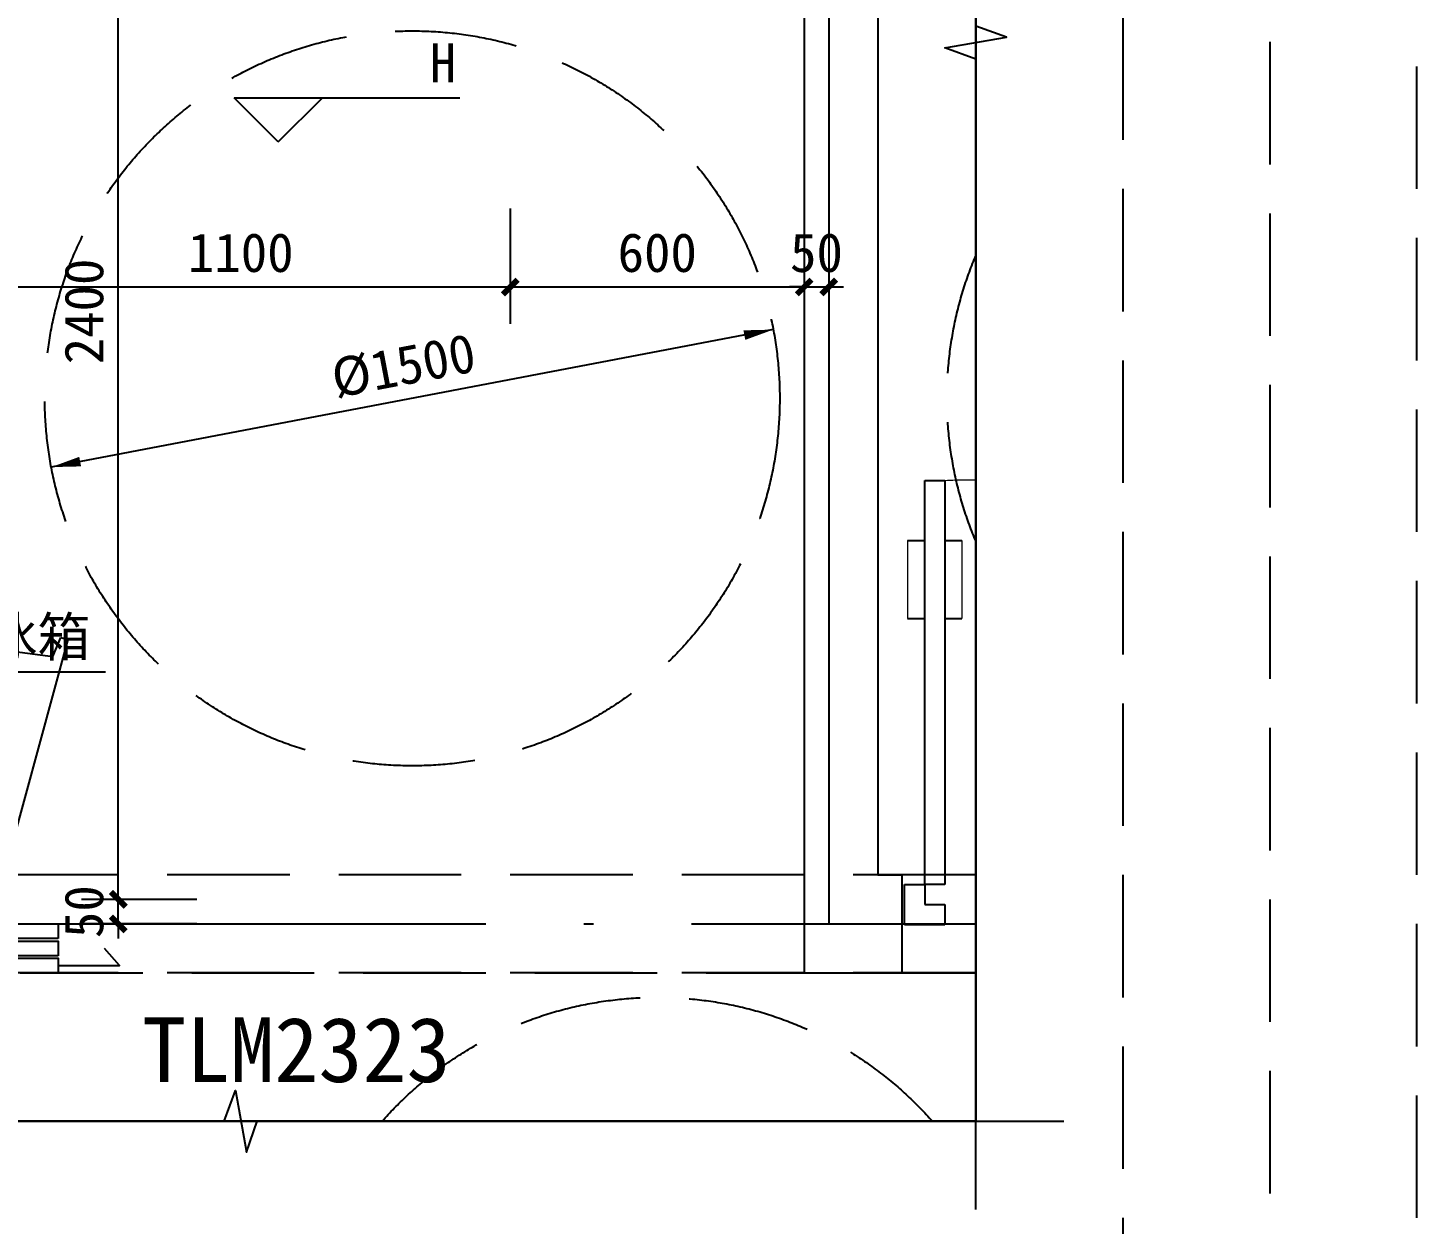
# Model space of a CAD drawing. Header units: millimetres. Extents: x -15 to 66915, y -15 to 18798.
# Drawn here: x 17700 to 20545, y 2686 to 5128 of the extents above; entities that cross this region are included whole.
import ezdxf
from ezdxf.xclip import XClip

# ---------------------------------------------------------------- set-up
doc = ezdxf.new("R2010")
doc.units = ezdxf.units.MM
doc.header["$LTSCALE"] = 1000
doc.header["$XCLIPFRAME"] = 2
for name, pattern in [('125-墙体-无障碍$0$DASH', [0.35, 0.25, -0.1]), ('3#-轴线$0$DOTE', [2.42, 2, -0.2, 0.02, -0.2]), ('5#-轴线$0$DOTE', [2.42, 2, -0.2, 0.02, -0.2]), ('DASH', [0.35, 0.25, -0.1])]:
    doc.linetypes.add(name, pattern=pattern)
doc.layers.get('Defpoints').update_dxf_attribs({"color": 4, "linetype": 'DASH'})
for name, color, linetype in [('125-墙体-无障碍$0$140-墙体$0$A-WALL-CONC', 9, 'Continuous'), ('125-墙体-无障碍$0$A-DOOR', 51, 'Continuous'), ('125-墙体-无障碍$0$A-FLOR-OVHD', 171, '125-墙体-无障碍$0$DASH'), ('125-墙体-无障碍$0$A-FLOR-SPCL', 225, 'Continuous'), ('125-墙体-无障碍$0$A-WALL-BLOK', 131, 'Continuous'), ('125-墙体-无障碍$0$A-WALL-CONC', 9, 'Continuous'), ('140-墙体$0$A-COLU-CONC-HATC', 204, 'Continuous'), ('140-墙体$0$A-WALL-CONC', 9, 'Continuous'), ('160-J-MC$0$A-DOOR', 51, 'Continuous'), ('3#-轴线$0$A-ANNO-DOTE', 10, '3#-轴线$0$DOTE'), ('5#-轴线$0$A-ANNO-DOTE', 10, '5#-轴线$0$DOTE'), ('厨卫大样-无障碍$0$A-ANNO-DIM-SYMB', 3, 'Continuous'), ('厨卫大样-无障碍$0$A-ANNO-ELEV', 3, 'Continuous'), ('厨卫大样-无障碍$0$A-ANNO-IDEN', 3, 'Continuous'), ('厨卫大样-无障碍$0$A-ANNO-TEXT', 7, 'Continuous')]:
    doc.layers.add(name, color=color, linetype=linetype)
doc.styles.add('125-墙体-无障碍$0$_TCH_DIM_T3', font='')
doc.styles.add('125-墙体-无障碍$0$单元-己庚辛$0$C_卫生间_1#$0$WC_4#$0$1F-2#core$0$1F-2#core$0$Standard', font='gbenor.shx', dxfattribs={"bigfont": 'gbcbig.shx'})
doc.styles.add('厨卫大样-无障碍$0$_TCH_DIM', font='')
doc.styles.add('厨卫大样-无障碍$0$_TCH_DIM_T3', font='')
doc.styles.add('厨卫大样-无障碍$0$Standard', font='')
doc.styles.get('125-墙体-无障碍$0$_TCH_DIM_T3').set_extended_font_data('SimSun')
doc.styles.get('厨卫大样-无障碍$0$_TCH_DIM').set_extended_font_data('SimSun')
doc.styles.get('厨卫大样-无障碍$0$_TCH_DIM_T3').set_extended_font_data('SimSun')
doc.styles.get('厨卫大样-无障碍$0$Standard').set_extended_font_data('SimSun')
doc.dimstyles.new('125-墙体-无障碍$0$_TCH_ARCH&&30', dxfattribs={"dimtxt": 79.303797, "dimasz": 30, "dimexe": 75, "dimexo": 90, "dimgap": 30, "dimtad": 1, "dimdec": 0, "dimzin": 0, "dimdsep": 46, "dimtxsty": '125-墙体-无障碍$0$_TCH_DIM_T3', "dimblk": '125-墙体-无障碍$0$_ArchTick', "dimcen": 0.09, "dimclrt": 7, "dimazin": 2, "dimtfac": 1, "dimtdec": 0, "dimtix": 1, "dimtmove": 2, "dimatfit": 3, "dimfxl": 100, "dimtolj": 1, "dimtzin": 0, "dimarcsym": 0})
doc.dimstyles.new('厨卫大样-无障碍$0$_TCH_ARCH&&30', dxfattribs={"dimtxt": 79.303797, "dimasz": 30, "dimexe": 75, "dimexo": 90, "dimgap": 30, "dimtad": 1, "dimdec": 0, "dimzin": 0, "dimdsep": 46, "dimtxsty": '厨卫大样-无障碍$0$_TCH_DIM_T3', "dimblk": '厨卫大样-无障碍$0$_ArchTick', "dimcen": 0.09, "dimclrt": 7, "dimazin": 2, "dimtfac": 1, "dimtdec": 0, "dimtix": 1, "dimtmove": 2, "dimatfit": 3, "dimfxl": 100, "dimtolj": 1, "dimtzin": 0, "dimarcsym": 0})

# ---------------------------------------------------------------- blocks, each defined once
blk = doc.blocks.new('140-墙体')
at = {"layer": '140-墙体$0$A-COLU-CONC-HATC'}
for points in [[(-3800, 3200), (-3800, 100), (-3700, 33.3), (-3600, 100), (-3600, 3200)], [(-4350, -100), (-3700, -100), (-3700, 33.3), (-3800, 100), (-4350, 100)], [(-3700, 33.3), (-3700, -100), (-3000, -100), (-3000, 100), (-3600, 100)]]:
    blk.add_hatch(color=256, dxfattribs=at).paths.add_polyline_path(points)
at = {"layer": '140-墙体$0$A-WALL-CONC'}
for p, q in [((-3800, 3200), (-3800, 100)), ((-3600, 3200), (-3600, 100)), ((-4350, 100), (-3800, 100)), ((-4350, 100), (-4350, -100)), ((-3600, 100), (-3000, 100)), ((-3000, 100), (-3000, -100)), ((-4350, -100), (-3700, -100)), ((-3700, -100), (-3000, -100))]:
    blk.add_line(p, q, dxfattribs=at)
blk = doc.blocks.new('140-家具-标', base_point=(48250, 37750.5))
at = {"layer": 'Defpoints'}
blk.add_lwpolyline([(52050, 37750.5), (56700, 37750.5), (56700, 45550.5), (52050, 45550.5)], close=True, dxfattribs=at)
blk = doc.blocks.new('1#2#楼$0$BGTVF')
ref = blk.add_blockref('140-墙体', (8550, -11200))
XClip(ref).set_block_clipping_path([(-12550, 3900.0000000001), (-9750, 3900.0000000001), (-9750, 11800.0000000001), (400.0000000001, 11800.0000000001), (400.0000000001, -2099.9999999999), (-12549.9999999999, -2100.0000000001)])
at = {"xscale": -1}
blk.add_blockref('140-家具-标', (8550, -11100), dxfattribs=at)
blk = doc.blocks.new('160-J-MC$0$$WINLIB2D$00000001')
at = {"color": 0}
for points in [[(-0.5, 0.5), (0.5, 0.5)], [(0.5, 0.16667), (-0.5, 0.16667)], [(0.5, -0.16667), (-0.5, -0.16667)], [(-0.5, -0.5), (0.5, -0.5)]]:
    blk.add_lwpolyline(points, dxfattribs=at)
blk = doc.blocks.new('160-J-MC')
at = {"layer": '160-J-MC$0$A-DOOR', "xscale": 3300, "yscale": -320, "zscale": 320, "rotation": 180}
blk.add_blockref('160-J-MC$0$$WINLIB2D$00000001', (-7150, -60), dxfattribs=at)
blk = doc.blocks.new('160-家具-标', base_point=(73350, 11050.5))
at = {"layer": 'Defpoints'}
blk.add_lwpolyline([(64300, 18950.5), (69550, 18950.5), (69550, 11050.5), (64000, 11050.5), (64000, 15900.5), (64300, 15900.5)], close=True, dxfattribs=at)
blk = doc.blocks.new('1#2#楼$0$GTFBGF')
ref = blk.add_blockref('160-J-MC', (-9250, -11300), dxfattribs=dict(xscale=-1))
XClip(ref).set_block_clipping_path([(-13249.9999999999, 5349.9999999999), (-10450, 5349.9999999999), (-10450, 11800), (900, 11800), (900, -2100), (-13249.9999999998, -2100.0000000002)])
at = {"xscale": -1}
blk.add_blockref('160-家具-标', (-9150, -11200), dxfattribs=at)
blk = doc.blocks.new('1#2#楼')
ref = blk.add_blockref('1#2#楼$0$BGTVF', (14050, 15065.1))
XClip(ref).set_block_clipping_path([(-400, -3600), (2650.0000000001, 750.005130654)])
ref = blk.add_blockref('1#2#楼$0$GTFBGF', (21330, 15062.7))
XClip(ref).set_block_clipping_path([(-2949.9999658207, -3599.9999999722), (499.9999816445, 750.0044523256)])
blk = doc.blocks.new('3#-轴线')
at = {"layer": '3#-轴线$0$A-ANNO-DOTE'}
blk.add_lwpolyline([(-3000, -3200), (45757.3, -3200)], dxfattribs=at)
blk = doc.blocks.new('3#~5#楼$0$bghtrb')
blk.add_blockref('3#-轴线', (-21700, 0))
blk = doc.blocks.new('3#~5#楼')
ref = blk.add_blockref('3#~5#楼$0$bghtrb', (19579.4, 6498.9), dxfattribs=dict(xscale=-1))
XClip(ref).set_block_clipping_path([(13900, -3600), (17100, 800)])
ref = blk.add_blockref('3#~5#楼$0$bghtrb', (15481.6, 6498.9), dxfattribs=dict(xscale=-1))
XClip(ref).set_block_clipping_path([(2500.0000000895, -3602.7483048041), (5599.9999999934, 800)])
blk = doc.blocks.new('125-墙体-无障碍$0$22211')
at = {"layer": '125-墙体-无障碍$0$A-FLOR-SPCL'}
for p, q in [((710938.8, 87846.5), (710295.3, 87846.5)), ((710295.3, 87846.5), (710295.3, 86980.1)), ((710359.5, 87264.5), (710359.5, 87846.5)), ((711092.3, 87283.8), (710938.8, 87846.5)), ((710938.8, 86980.1), (710938.8, 87846.5)), ((710938.8, 87427.9), (710968.4, 87306)), ((710968.4, 87306), (711061.5, 87318.1)), ((711061.5, 87318.1), (711078, 87279.9)), ((711078, 87279.9), (711092.3, 87283.8)), ((710938.8, 87264.5), (710295.3, 87264.5)), ((710359.5, 86980.1), (710359.5, 87264.5)), ((710295.3, 86980.1), (710938.8, 86980.1))]:
    blk.add_line(p, q, dxfattribs=at)
blk = doc.blocks.new('125-墙体-无障碍$0$_ArchTick')
at = {"color": 0, "linetype": 'ByBlock', "const_width": 0.4}
blk.add_lwpolyline([(-0.5, -0.5), (0.5, 0.5)], dxfattribs=at)
blk = doc.blocks.new('*D1330')
at = {"layer": 'Defpoints', "color": 0, "linetype": 'Continuous', "lineweight": -2, "transparency": 16777216}
for p, q in [((4050, -1740), (4050, -1975)), ((5150, -1740), (5150, -1975)), ((4050, -1900), (5150, -1900))]:
    blk.add_line(p, q, dxfattribs=at)
at = {"layer": 'Defpoints', "color": 0, "linetype": 'Continuous', "transparency": 16777216}
for p in [(4050, -1650), (5150, -1650), (5150, -1900)]:
    blk.add_point(p, dxfattribs=at)
at = {"layer": 'Defpoints', "color": 0, "linetype": 'Continuous', "lineweight": -2, "transparency": 16777216, "xscale": 30, "yscale": 30, "zscale": 30, "rotation": 180}
blk.add_blockref('125-墙体-无障碍$0$_ArchTick', (4050, -1900), dxfattribs=at)
at = {"layer": 'Defpoints', "color": 0, "linetype": 'Continuous', "lineweight": -2, "transparency": 16777216, "xscale": 30, "yscale": 30, "zscale": 30}
blk.add_blockref('125-墙体-无障碍$0$_ArchTick', (5150, -1900), dxfattribs=at)
at = {"layer": 'Defpoints', "color": 7, "linetype": 'Continuous', "transparency": 16777216, "insert": (4600, -1830.3), "char_height": 79.3, "attachment_point": 5, "style": '125-墙体-无障碍$0$_TCH_DIM_T3'}
blk.add_mtext('\\A1;1100', dxfattribs=at)
blk = doc.blocks.new('*D1331')
at = {"layer": 'Defpoints', "color": 0, "linetype": 'Continuous', "lineweight": -2, "transparency": 16777216}
for p, q in [((5150, -1740), (5150, -1975)), ((5750, -1740), (5750, -1975)), ((5150, -1900), (5750, -1900))]:
    blk.add_line(p, q, dxfattribs=at)
at = {"layer": 'Defpoints', "color": 0, "linetype": 'Continuous', "transparency": 16777216}
for p in [(5150, -1650), (5750, -1650), (5750, -1900)]:
    blk.add_point(p, dxfattribs=at)
at = {"layer": 'Defpoints', "color": 0, "linetype": 'Continuous', "lineweight": -2, "transparency": 16777216, "xscale": 30, "yscale": 30, "zscale": 30, "rotation": 180}
blk.add_blockref('125-墙体-无障碍$0$_ArchTick', (5150, -1900), dxfattribs=at)
at = {"layer": 'Defpoints', "color": 0, "linetype": 'Continuous', "lineweight": -2, "transparency": 16777216, "xscale": 30, "yscale": 30, "zscale": 30}
blk.add_blockref('125-墙体-无障碍$0$_ArchTick', (5750, -1900), dxfattribs=at)
at = {"layer": 'Defpoints', "color": 7, "linetype": 'Continuous', "transparency": 16777216, "insert": (5450, -1830.3), "char_height": 79.3, "attachment_point": 5, "style": '125-墙体-无障碍$0$_TCH_DIM_T3'}
blk.add_mtext('\\A1;600', dxfattribs=at)
blk = doc.blocks.new('*D1332')
at = {"layer": 'Defpoints', "color": 0, "linetype": 'Continuous', "lineweight": -2, "transparency": 16777216}
for p, q in [((5750, -1740), (5750, -1975)), ((5800, -1740), (5800, -1975)), ((5750, -1900), (5720, -1900)), ((5750, -1900), (5800, -1900)), ((5800, -1900), (5830, -1900))]:
    blk.add_line(p, q, dxfattribs=at)
at = {"layer": 'Defpoints', "color": 0, "linetype": 'Continuous', "transparency": 16777216}
for p in [(5750, -1650), (5800, -1650), (5800, -1900)]:
    blk.add_point(p, dxfattribs=at)
at = {"layer": 'Defpoints', "color": 0, "linetype": 'Continuous', "lineweight": -2, "transparency": 16777216, "xscale": 30, "yscale": 30, "zscale": 30}
blk.add_blockref('125-墙体-无障碍$0$_ArchTick', (5750, -1900), dxfattribs=at)
at = {"layer": 'Defpoints', "color": 0, "linetype": 'Continuous', "lineweight": -2, "transparency": 16777216, "xscale": 30, "yscale": 30, "zscale": 30, "rotation": 180}
blk.add_blockref('125-墙体-无障碍$0$_ArchTick', (5800, -1900), dxfattribs=at)
at = {"layer": 'Defpoints', "color": 7, "linetype": 'Continuous', "transparency": 16777216, "insert": (5775, -1830.3), "char_height": 79.3, "attachment_point": 5, "style": '125-墙体-无障碍$0$_TCH_DIM_T3'}
blk.add_mtext('\\A1;50', dxfattribs=at)
blk = doc.blocks.new('*D1335')
at = {"layer": 'Defpoints', "color": 0, "linetype": 'Continuous', "lineweight": -2, "transparency": 16777216}
for p, q in [((4510, -750), (4275, -750)), ((4350, -3150), (4350, -750)), ((4510, -3150), (4275, -3150))]:
    blk.add_line(p, q, dxfattribs=at)
at = {"layer": 'Defpoints', "color": 0, "linetype": 'Continuous', "transparency": 16777216}
for p in [(4350, -750), (4600, -750), (4600, -3150)]:
    blk.add_point(p, dxfattribs=at)
at = {"layer": 'Defpoints', "color": 0, "linetype": 'Continuous', "lineweight": -2, "transparency": 16777216, "xscale": 30, "yscale": 30, "zscale": 30}
for p, rotation in [((4350, -750), 90), ((4350, -3150), 270)]:
    blk.add_blockref('125-墙体-无障碍$0$_ArchTick', p, dxfattribs=dict(at, rotation=rotation))
at = {"layer": 'Defpoints', "color": 7, "linetype": 'Continuous', "transparency": 16777216, "insert": (4280.3, -1950), "char_height": 79.3, "attachment_point": 5, "rotation": 90, "style": '125-墙体-无障碍$0$_TCH_DIM_T3'}
blk.add_mtext('\\A1;2400', dxfattribs=at)
blk = doc.blocks.new('*D1336')
at = {"layer": 'Defpoints', "color": 0, "linetype": 'Continuous', "lineweight": -2, "transparency": 16777216}
for p, q in [((4350, -3150), (4350, -3120)), ((4510, -3150), (4275, -3150)), ((4350, -3200), (4350, -3150)), ((4510, -3200), (4275, -3200)), ((4350, -3200), (4350, -3230))]:
    blk.add_line(p, q, dxfattribs=at)
at = {"layer": 'Defpoints', "color": 0, "linetype": 'Continuous', "transparency": 16777216}
for p in [(4350, -3150), (4600, -3150), (4600, -3200)]:
    blk.add_point(p, dxfattribs=at)
at = {"layer": 'Defpoints', "color": 0, "linetype": 'Continuous', "lineweight": -2, "transparency": 16777216, "xscale": 30, "yscale": 30, "zscale": 30}
for p, rotation in [((4350, -3150), 270), ((4350, -3200), 90)]:
    blk.add_blockref('125-墙体-无障碍$0$_ArchTick', p, dxfattribs=dict(at, rotation=rotation))
at = {"layer": 'Defpoints', "color": 7, "linetype": 'Continuous', "transparency": 16777216, "insert": (4280.3, -3175), "char_height": 79.3, "attachment_point": 5, "rotation": 90, "style": '125-墙体-无障碍$0$_TCH_DIM_T3'}
blk.add_mtext('\\A1;50', dxfattribs=at)
blk = doc.blocks.new('125-墙体-无障碍$0$A$C738E77EC')
at = {"layer": '125-墙体-无障碍$0$A-DOOR'}
for points in [[(-777.5, 70), (0, 70), (0, 100), (-777.5, 100)], [(-777.5, 35), (0, 35), (0, 65), (-777.5, 65)], [(-777.5, 0), (0, 0), (0, 30), (-777.5, 30)]]:
    blk.add_lwpolyline(points, close=True, dxfattribs=at)
blk.add_lwpolyline([(-777.5, 15), (-902.5, 15), (-871.9, 50)], dxfattribs=at)
blk = doc.blocks.new('125-墙体-无障碍$0$$DorLib2D$00000009')
for p, q in [((0.4129, 0.9053), (0.4129, 0.0807)), ((0.4541, 0.9053), (0.4129, 0.9053)), ((0.4541, 0.0807), (0.4541, 0.9053)), ((0.4129, 0.7822), (0.378, 0.7822)), ((0.489, 0.7822), (0.4541, 0.7822)), ((0.4129, 0.6235), (0.378, 0.6235)), ((0.489, 0.6235), (0.4541, 0.6235)), ((-0.4941, 0.0807), (-0.4529, 0.0807)), ((-0.4941, -0.0018), (-0.4941, 0.0807)), ((-0.4529, 0.0807), (-0.4529, 0.0395)), ((0.4129, 0.0807), (0.4541, 0.0807)), ((0.4953, 0.0807), (0.4541, 0.0807)), ((0.4541, 0.0807), (0.4541, 0.0395)), ((0.4953, -0.0018), (0.4953, 0.0807)), ((-0.4529, 0.0395), (-0.4117, 0.0395)), ((-0.4117, 0.0395), (-0.4117, -0.0018)), ((0.4541, 0.0395), (0.4129, 0.0395)), ((0.4129, 0.0395), (0.4129, -0.0018)), ((-0.4941, -0.0018), (-0.4941, -0.0018)), ((-0.4117, -0.0018), (-0.4941, -0.0018)), ((0.4129, -0.0018), (0.4953, -0.0018)), ((0.4953, -0.0018), (0.4953, -0.0018))]:
    blk.add_line(p, q)
at = {"lineweight": 13}
for p, q in [((0.378, 0.7822), (0.378, 0.6235)), ((0.489, 0.7822), (0.489, 0.6235))]:
    blk.add_line(p, q, dxfattribs=at)
blk.add_arc((0.3716, 0.0817), 0.8246, 87.134, 180.0717, dxfattribs=at)
blk = doc.blocks.new('5#-轴线')
at = {"layer": '5#-轴线$0$A-ANNO-DOTE'}
blk.add_lwpolyline([(-6700, -3200), (24100, -3200)], dxfattribs=at)
blk = doc.blocks.new('厨卫大样-无障碍$0$_ArchTick')
at = {"color": 0, "linetype": 'ByBlock', "const_width": 0.4}
blk.add_lwpolyline([(-0.5, -0.5), (0.5, 0.5)], dxfattribs=at)
blk = doc.blocks.new('*D1255')
at = {"layer": 'Defpoints', "color": 0, "transparency": 16777216}
for p in [(17584, 4848.9), (18684, 4848.9), (18684, 4598.9)]:
    blk.add_point(p, dxfattribs=at)
at = {"layer": '厨卫大样-无障碍$0$A-ANNO-IDEN', "color": 0, "lineweight": -2, "transparency": 16777216}
for p, q in [((17584, 4758.9), (17584, 4523.9)), ((18684, 4758.9), (18684, 4523.9)), ((17584, 4598.9), (18684, 4598.9))]:
    blk.add_line(p, q, dxfattribs=at)
at = {"layer": '厨卫大样-无障碍$0$A-ANNO-IDEN', "color": 0, "lineweight": -2, "transparency": 16777216, "xscale": 30, "yscale": 30, "zscale": 30, "rotation": 180}
blk.add_blockref('厨卫大样-无障碍$0$_ArchTick', (17584, 4598.9), dxfattribs=at)
at = {"layer": '厨卫大样-无障碍$0$A-ANNO-IDEN', "color": 0, "lineweight": -2, "transparency": 16777216, "xscale": 30, "yscale": 30, "zscale": 30}
blk.add_blockref('厨卫大样-无障碍$0$_ArchTick', (18684, 4598.9), dxfattribs=at)
at = {"layer": '厨卫大样-无障碍$0$A-ANNO-IDEN', "color": 7, "transparency": 16777216, "insert": (18134, 4668.5), "char_height": 79.3, "attachment_point": 5, "style": '厨卫大样-无障碍$0$_TCH_DIM_T3'}
blk.add_mtext('\\A1;1100', dxfattribs=at)
blk = doc.blocks.new('*D1256')
at = {"layer": 'Defpoints', "color": 0, "transparency": 16777216}
for p in [(18684, 4848.9), (19284, 4848.9), (19284, 4598.9)]:
    blk.add_point(p, dxfattribs=at)
at = {"layer": '厨卫大样-无障碍$0$A-ANNO-IDEN', "color": 0, "lineweight": -2, "transparency": 16777216}
for p, q in [((18684, 4758.9), (18684, 4523.9)), ((19284, 4758.9), (19284, 4523.9)), ((18684, 4598.9), (19284, 4598.9))]:
    blk.add_line(p, q, dxfattribs=at)
at = {"layer": '厨卫大样-无障碍$0$A-ANNO-IDEN', "color": 0, "lineweight": -2, "transparency": 16777216, "xscale": 30, "yscale": 30, "zscale": 30, "rotation": 180}
blk.add_blockref('厨卫大样-无障碍$0$_ArchTick', (18684, 4598.9), dxfattribs=at)
at = {"layer": '厨卫大样-无障碍$0$A-ANNO-IDEN', "color": 0, "lineweight": -2, "transparency": 16777216, "xscale": 30, "yscale": 30, "zscale": 30}
blk.add_blockref('厨卫大样-无障碍$0$_ArchTick', (19284, 4598.9), dxfattribs=at)
at = {"layer": '厨卫大样-无障碍$0$A-ANNO-IDEN', "color": 7, "transparency": 16777216, "insert": (18984, 4668.5), "char_height": 79.3, "attachment_point": 5, "style": '厨卫大样-无障碍$0$_TCH_DIM_T3'}
blk.add_mtext('\\A1;600', dxfattribs=at)
blk = doc.blocks.new('*D1257')
at = {"layer": 'Defpoints', "color": 0, "transparency": 16777216}
for p in [(19284, 4848.9), (19334, 4848.9), (19334, 4598.9)]:
    blk.add_point(p, dxfattribs=at)
at = {"layer": '厨卫大样-无障碍$0$A-ANNO-IDEN', "color": 0, "lineweight": -2, "transparency": 16777216}
for p, q in [((19284, 4758.9), (19284, 4523.9)), ((19334, 4758.9), (19334, 4523.9)), ((19284, 4598.9), (19254, 4598.9)), ((19284, 4598.9), (19334, 4598.9)), ((19334, 4598.9), (19364, 4598.9))]:
    blk.add_line(p, q, dxfattribs=at)
at = {"layer": '厨卫大样-无障碍$0$A-ANNO-IDEN', "color": 0, "lineweight": -2, "transparency": 16777216, "xscale": 30, "yscale": 30, "zscale": 30}
blk.add_blockref('厨卫大样-无障碍$0$_ArchTick', (19284, 4598.9), dxfattribs=at)
at = {"layer": '厨卫大样-无障碍$0$A-ANNO-IDEN', "color": 0, "lineweight": -2, "transparency": 16777216, "xscale": 30, "yscale": 30, "zscale": 30, "rotation": 180}
blk.add_blockref('厨卫大样-无障碍$0$_ArchTick', (19334, 4598.9), dxfattribs=at)
at = {"layer": '厨卫大样-无障碍$0$A-ANNO-IDEN', "color": 7, "transparency": 16777216, "insert": (19309, 4668.5), "char_height": 79.3, "attachment_point": 5, "style": '厨卫大样-无障碍$0$_TCH_DIM_T3'}
blk.add_mtext('\\A1;50', dxfattribs=at)
blk = doc.blocks.new('*D1260')
at = {"layer": 'Defpoints', "color": 0, "transparency": 16777216}
for p in [(17884, 5748.9), (18134, 5748.9), (18134, 3348.8)]:
    blk.add_point(p, dxfattribs=at)
at = {"layer": '厨卫大样-无障碍$0$A-ANNO-IDEN', "color": 0, "lineweight": -2, "transparency": 16777216}
for p, q in [((18044, 5748.9), (17809, 5748.9)), ((17884, 3348.8), (17884, 5748.9)), ((18044, 3348.8), (17809, 3348.8))]:
    blk.add_line(p, q, dxfattribs=at)
at = {"layer": '厨卫大样-无障碍$0$A-ANNO-IDEN', "color": 0, "lineweight": -2, "transparency": 16777216, "xscale": 30, "yscale": 30, "zscale": 30}
for p, rotation in [((17884, 5748.9), 90), ((17884, 3348.8), 270)]:
    blk.add_blockref('厨卫大样-无障碍$0$_ArchTick', p, dxfattribs=dict(at, rotation=rotation))
at = {"layer": '厨卫大样-无障碍$0$A-ANNO-IDEN', "color": 7, "transparency": 16777216, "insert": (17814.3, 4548.9), "char_height": 79.3, "attachment_point": 5, "rotation": 90, "style": '厨卫大样-无障碍$0$_TCH_DIM_T3'}
blk.add_mtext('\\A1;2400', dxfattribs=at)
blk = doc.blocks.new('*D1261')
at = {"layer": 'Defpoints', "color": 0, "transparency": 16777216}
for p in [(17884, 3348.8), (18134, 3348.8), (18134, 3298.9)]:
    blk.add_point(p, dxfattribs=at)
at = {"layer": '厨卫大样-无障碍$0$A-ANNO-IDEN', "color": 0, "lineweight": -2, "transparency": 16777216}
for p, q in [((17884, 3348.8), (17884, 3378.8)), ((18044, 3348.8), (17809, 3348.8)), ((17884, 3298.9), (17884, 3348.8)), ((18044, 3298.9), (17809, 3298.9)), ((17884, 3298.9), (17884, 3268.9))]:
    blk.add_line(p, q, dxfattribs=at)
at = {"layer": '厨卫大样-无障碍$0$A-ANNO-IDEN', "color": 0, "lineweight": -2, "transparency": 16777216, "xscale": 30, "yscale": 30, "zscale": 30}
for p, rotation in [((17884, 3348.8), 270), ((17884, 3298.9), 90)]:
    blk.add_blockref('厨卫大样-无障碍$0$_ArchTick', p, dxfattribs=dict(at, rotation=rotation))
at = {"layer": '厨卫大样-无障碍$0$A-ANNO-IDEN', "color": 7, "transparency": 16777216, "insert": (17814.3, 3323.9), "char_height": 79.3, "attachment_point": 5, "rotation": 90, "style": '厨卫大样-无障碍$0$_TCH_DIM_T3'}
blk.add_mtext('\\A1;50', dxfattribs=at)
blk = doc.blocks.new('125-墙体-无障碍$0$125-WZA')
at = {"layer": '125-墙体-无障碍$0$A-FLOR-SPCL'}
blk.add_lwpolyline([(3450, -3200), (3450, -550), (3800, -550), (3800, -150), (5450, -150), (5450, -450), (5750, -450), (5750, -3200)], dxfattribs=at)
at = {"layer": '125-墙体-无障碍$0$140-墙体$0$A-WALL-CONC', "xscale": -1, "rotation": 180}
blk.add_blockref('125-墙体-无障碍$0$22211', (-706845.3, 84664.1), dxfattribs=at)
at = {"layer": '125-墙体-无障碍$0$A-FLOR-SPCL', "style": '125-墙体-无障碍$0$单元-己庚辛$0$C_卫生间_1#$0$WC_4#$0$1F-2#core$0$1F-2#core$0$Standard', "width": 0.8, "flags": 9}
for tag, p in [('YSIZE', (2170.3, -6319.9, 0)), ('XSIZE', (2170.3, -6319.8, 0))]:
    blk.add_attdef(tag, p, '', height=0.356, rotation=90, dxfattribs=at)
at = {"layer": 'Defpoints', "linetype": 'Continuous'}
for p1, p2, distance, picture, middle in [((4600, -3150), (4600, -750), 250, '*D1335', (4280.3, -1950)), ((4050, -1650), (5150, -1650), -250, '*D1330', (4600, -1830.3)), ((5150, -1650), (5750, -1650), -250, '*D1331', (5450, -1830.3)), ((5750, -1650), (5800, -1650), -250, '*D1332', (5775, -1830.3)), ((4600, -3200), (4600, -3150), 250, '*D1336', (4280.3, -3175))]:
    dim = blk.add_aligned_dim(p1=p1, p2=p2, distance=distance, dimstyle='125-墙体-无障碍$0$_TCH_ARCH&&30', dxfattribs=at)
    dim.commit()
    dim.dimension.update_dxf_attribs({"geometry": picture, "text_midpoint": middle})
blk = doc.blocks.new('125-墙体-无障碍')
at = {"layer": '125-墙体-无障碍$0$A-FLOR-OVHD'}
for centre in [(4950, -2127.4), (6791.5, -2127.4), (5450, -4100)]:
    blk.add_circle(centre, 750, dxfattribs=at)
at = {"layer": '125-墙体-无障碍$0$A-WALL-BLOK'}
for p, q in [((5800, -100), (5800, -3200)), ((5900, -100), (5900, -3100)), ((5900, -3100), (5950, -3100)), ((5750, -3200), (5800, -3200)), ((5750, -3200), (5750, -3300)), ((5750, -3300), (5850, -3300)), ((5850, -3300), (5950, -3300))]:
    blk.add_line(p, q, dxfattribs=at)
at = {"layer": '125-墙体-无障碍$0$A-WALL-CONC'}
blk.add_line((5950, -3300), (5950, -3100), dxfattribs=at)
at = {"layer": 'Defpoints'}
for points in [[(3550, -11000), (10350, -11000), (10350, -7350), (9000, -7350.1), (9000, -6450), (4150, -6450), (4150, -3675), (6500, -3675), (6500, -5375), (7650, -5375), (7650, -3300), (3300, -3300), (3300, -100), (100, -100), (100, -3100), (100, -4900), (3550, -4900)], [(2250, -3300), (6950, -3300), (6950, -3100), (2250, -3100)]]:
    blk.add_lwpolyline(points, close=True, dxfattribs=at)
blk.add_blockref('125-墙体-无障碍$0$125-WZA', (0, 0))
at = {"xscale": -1}
blk.add_blockref('125-墙体-无障碍$0$A$C738E77EC', (3450, -3300), dxfattribs=at)
at = {"layer": '125-墙体-无障碍$0$A-DOOR', "xscale": -1000, "yscale": 1000, "zscale": 200}
blk.add_blockref('125-墙体-无障碍$0$$DorLib2D$00000009', (6450, -3200), dxfattribs=at)
blk = doc.blocks.new('厨卫大样-无障碍')
ref = blk.add_blockref('125-墙体-无障碍', (13534, 6498.9))
XClip(ref).set_block_clipping_path([(3100, -3602.7483046764), (6100, 800)])
at = {"layer": 'Defpoints'}
for points in [[(15734, 8198.9), (20534, 8198.9), (20534, 1996.1), (15734, 1996.1)], [(16034, 7898.9), (20234, 7898.9), (20234, 2296.1), (16034, 2296.1)], [(16334, 7598.9), (19934, 7598.9), (19934, 2596.1), (16334, 2596.1)]]:
    blk.add_lwpolyline(points, close=True, dxfattribs=at)
at = {"layer": 'Defpoints', "ltscale": 800}
blk.add_lwpolyline([(16634, 7298.9), (19634, 7298.9), (19634, 2896.1), (16634, 2896.1)], close=True, dxfattribs=at)
at = {"layer": '厨卫大样-无障碍$0$A-ANNO-DIM-SYMB'}
for points in [[(19634, 2716.1), (19634, 5063.8), (19571, 5086.7), (19697, 5108.9), (19634, 5131.3), (19634, 7478.9)], [(16454, 2896.1), (18100.2, 2896.1), (18123.2, 2959.1), (18145.4, 2833.1), (18167.8, 2896.1), (19814, 2896.1)]]:
    blk.add_lwpolyline(points, dxfattribs=at)
at = {"layer": '厨卫大样-无障碍$0$A-ANNO-ELEV', "color": 6}
for p, q in [((18210.5, 4895), (18120.5, 4985)), ((18120.5, 4985), (18581.4, 4985)), ((18210.5, 4895), (18300.5, 4985))]:
    blk.add_line(p, q, dxfattribs=at)
at = {"layer": '厨卫大样-无障碍$0$A-ANNO-IDEN'}
blk.add_line((17497.4, 3813.6), (17858.1, 3813.6), dxfattribs=at)
blk.add_lwpolyline([(19220.8, 4511.8), (17747.2, 4231.2)], dxfattribs=at)
for points in [[(19161.8, 4500.6, 19.8, 0, 0), (19220.8, 4511.8, 0, 0, 0)], [(17806.2, 4242.4, 19.8, 0, 0), (17747.2, 4231.2, 0, 0, 0)]]:
    blk.add_lwpolyline(points, format="xyseb", dxfattribs=at)
at = {"layer": 'Defpoints'}
ref = blk.add_blockref('5#-轴线', (13534, 6498.9), dxfattribs=at)
XClip(ref).set_block_clipping_path([(3100, -3602.7483046764), (6100, 800)])
at = {"layer": '厨卫大样-无障碍$0$A-ANNO-IDEN', "color": 7, "style": '厨卫大样-无障碍$0$_TCH_DIM'}
blk.add_text('%%c1500', height=79.3, rotation=10.7844, dxfattribs=at).set_placement((18328, 4372.3))
at = {"layer": '厨卫大样-无障碍$0$A-ANNO-TEXT', "color": 7, "style": '厨卫大样-无障碍$0$_TCH_DIM'}
for s, p in [('H', (18519.7, 5016.5)), ('冰箱', (17610.8, 3845.1))]:
    blk.add_text(s, height=79.3, dxfattribs=at).set_placement(p)
at = {"layer": '厨卫大样-无障碍$0$A-ANNO-TEXT', "color": 3, "style": '厨卫大样-无障碍$0$Standard'}
blk.add_text('TLM2323', height=132.17, dxfattribs=at).set_placement((17932.8, 2976.1))
at = {"layer": '厨卫大样-无障碍$0$A-ANNO-IDEN'}
for p1, p2, distance, picture, middle in [((18134, 3348.8), (18134, 5748.9), 250, '*D1260', (17814.3, 4548.9)), ((17584, 4848.9), (18684, 4848.9), -250, '*D1255', (18134, 4668.5)), ((18684, 4848.9), (19284, 4848.9), -250, '*D1256', (18984, 4668.5)), ((19284, 4848.9), (19334, 4848.9), -250, '*D1257', (19309, 4668.5)), ((18134, 3298.9), (18134, 3348.8), 250, '*D1261', (17814.3, 3323.9))]:
    dim = blk.add_aligned_dim(p1=p1, p2=p2, distance=distance, dimstyle='厨卫大样-无障碍$0$_TCH_ARCH&&30', dxfattribs=at)
    dim.commit()
    dim.dimension.update_dxf_attribs({"geometry": picture, "text_midpoint": middle})

msp = doc.modelspace()

# ---------------------------------------------------------------- block references
msp.add_blockref('1#2#楼', (0, 0))

# ---------------------------------------------------------------- next in the draw order: block references
msp.add_blockref('3#~5#楼', (0, 0))

# ---------------------------------------------------------------- next in the draw order: block references
msp.add_blockref('厨卫大样-无障碍', (0, 0))

doc.saveas('drawing.dxf')
